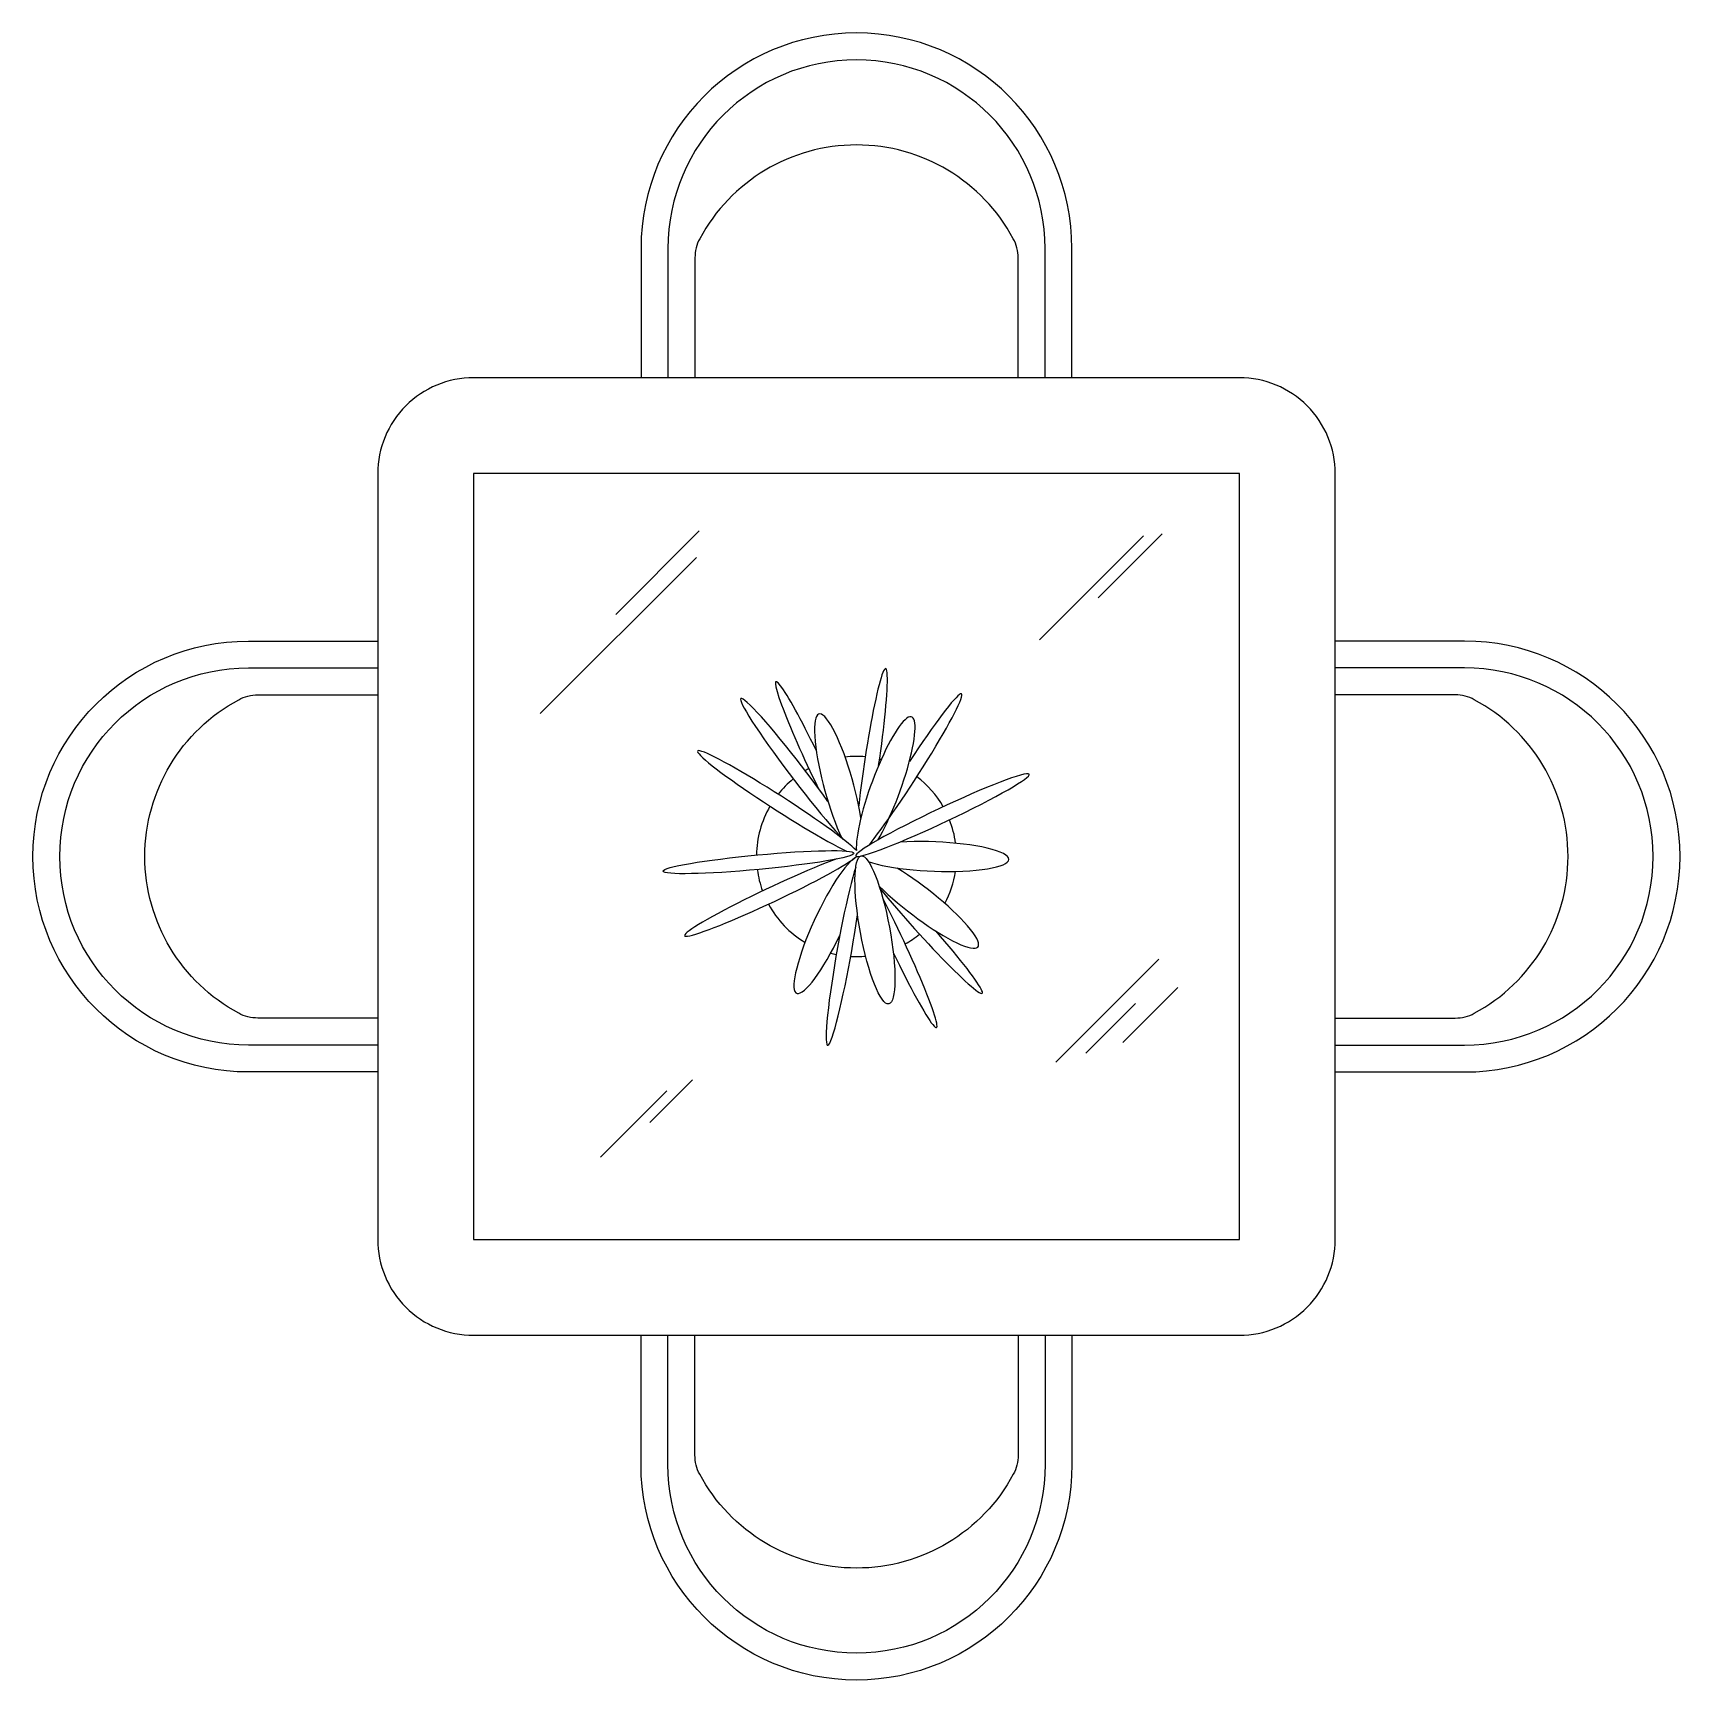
# Model space of a CAD drawing. Header units: millimetres. Extents: x -972.98 to -971.26, y 2624.76 to 2626.48.
import ezdxf

# ---------------------------------------------------------------- set-up
doc = ezdxf.new("R2010")
doc.units = ezdxf.units.MM
doc.header["$LTSCALE"] = 10
doc.layers.add('Móveis_mesas', color=2, linetype='Continuous')

msp = doc.modelspace()

# ---------------------------------------------------------------- linework, layer by layer
at = {"layer": 'Móveis_mesas', "color": 1}
for p, q in [((-972.374, 2625.8768), (-972.2867, 2625.9641)), ((-971.9313, 2625.8505), (-971.8229, 2625.959)), ((-971.8701, 2625.8942), (-971.8032, 2625.9611)), ((-972.4527, 2625.7735), (-972.2897, 2625.9365)), ((-971.9142, 2625.4094), (-971.8068, 2625.5169)), ((-971.8443, 2625.4297), (-971.7869, 2625.4872)), ((-971.8312, 2625.4705), (-971.8829, 2625.4188)), ((-972.3383, 2625.3464), (-972.2937, 2625.391)), ((-972.3898, 2625.31), (-972.3205, 2625.3793))]:
    msp.add_line(p, q, dxfattribs=at)
at = {"layer": 'Móveis_mesas'}
for points in [[(-971.8975, 2626.1241), (-971.8975, 2626.2592, 1), (-972.3475, 2626.2592), (-972.3475, 2626.1241)], [(-972.6225, 2625.3991), (-972.7576, 2625.3991, -1), (-972.7576, 2625.8491), (-972.6225, 2625.8491)], [(-971.6225, 2625.3991), (-971.4874, 2625.3991, 1), (-971.4874, 2625.8491), (-971.6225, 2625.8491)], [(-971.8975, 2625.1241), (-971.8975, 2624.989, -1), (-972.3475, 2624.989), (-972.3475, 2625.1241)]]:
    msp.add_lwpolyline(points, format="xyb", dxfattribs=at)
at = {"layer": 'Móveis_mesas', "color": 1}
for points in [[(-971.9256, 2626.1241), (-971.9256, 2626.2592, 1), (-972.3194, 2626.2592), (-972.3194, 2626.1241)], [(-971.9537, 2626.1241), (-971.9537, 2626.2494, 0.123742), (-971.9587, 2626.2693, 0.598296), (-972.2862, 2626.2693, 0.123742), (-972.2912, 2626.2494), (-972.2912, 2626.1241)], [(-972.6225, 2625.4272), (-972.7576, 2625.4272, -1), (-972.7576, 2625.821), (-972.6225, 2625.821)], [(-971.6225, 2625.4272), (-971.4874, 2625.4272, 1), (-971.4874, 2625.821), (-971.6225, 2625.821)], [(-972.6225, 2625.4554), (-972.7477, 2625.4554, -0.123742), (-972.7677, 2625.4604, -0.598296), (-972.7677, 2625.7879, -0.123742), (-972.7477, 2625.7929), (-972.6225, 2625.7929)], [(-971.6225, 2625.4554), (-971.4972, 2625.4554, 0.123742), (-971.4773, 2625.4604, 0.598296), (-971.4773, 2625.7879, 0.123742), (-971.4972, 2625.7929), (-971.6225, 2625.7929)], [(-971.9256, 2625.1241), (-971.9256, 2624.989, -1), (-972.3194, 2624.989), (-972.3194, 2625.1241)], [(-971.9537, 2625.1241), (-971.9537, 2624.9989, -0.123742), (-971.9587, 2624.9789, -0.598296), (-972.2862, 2624.9789, -0.123742), (-972.2912, 2624.9989), (-972.2912, 2625.1241)]]:
    msp.add_lwpolyline(points, format="xyb", dxfattribs=at)
at = {"layer": 'Móveis_mesas'}
msp.add_lwpolyline([(-972.5225, 2625.1241), (-971.7225, 2625.1241, 0.414214), (-971.6225, 2625.2241), (-971.6225, 2626.0241, 0.414214), (-971.7225, 2626.1241), (-972.5225, 2626.1241, 0.414214), (-972.6225, 2626.0241), (-972.6225, 2625.2241, 0.414214)], format="xyb", close=True, dxfattribs=at)
at = {"layer": 'Móveis_mesas', "color": 1}
msp.add_lwpolyline([(-972.5225, 2625.2241), (-971.7225, 2625.2241), (-971.7225, 2626.0241), (-972.5225, 2626.0241)], close=True, dxfattribs=at)
for start, end in [(84.9937, 96.5063), (75.7198, 76.6818), (118.4069, 120.8582), (129.1895, 141.5111), (29.8019, 52.9142), (149.8271, 179.1657), (7.6378, 21.4866), (187.494, 200.1359), (332.0512, 351.4496), (208.4425, 239.0967), (299.0994, 309.0518), (255.0593, 258.3838), (266.707, 275.2357)]:
    msp.add_arc((-972.1225, 2625.6241), 0.1045, start, end, dxfattribs=at)
for centre, major_axis, ratio, start_param, end_param in [((-972.1067, 2625.7215), (0.0147, 0.099), 0.075778, 4.701072, 8.33168), ((-972.1639, 2625.7161), (-0.0427, 0.0906), 0.075778, 4.888746, 8.045791), ((-972.1824, 2625.7096), (-0.0608, 0.0795), 0.075778, 4.296299, 8.809257), ((-972.067, 2625.7097), (0.0542, 0.0842), 0.075778, 3.67666, 7.739939), ((-972.1408, 2625.6972), (-0.0208, 0.0758), 0.195692, 4.215806, 8.590586), ((-972.092, 2625.6961), (0.0271, 0.0738), 0.195692, 3.947329, 9.022809), ((-972.2042, 2625.6801), (-0.0842, 0.0542), 0.075778, 3.443179, 8.910776), ((-972.0327, 2625.6673), (0.0906, 0.0427), 0.075778, 3.479471, 9.720255), ((-972.042, 2625.6241), (0.0786, -0.003), 0.195692, 3.669806, 8.323414), ((-972.2114, 2625.5841), (-0.0906, -0.0427), 0.075778, 3.82251, 9.198289), ((-972.1518, 2625.5526), (-0.0332, -0.0713), 0.195692, 3.354294, 7.791596), ((-972.1352, 2625.5255), (-0.0175, -0.0986), 0.075778, 3.632777, 8.2616), ((-972.0578, 2625.5779), (0.0622, -0.0481), 0.195692, 4.150862, 8.364474), ((-972.058, 2625.5558), (0.0668, -0.0745), 0.075778, 4.15617, 7.657719), ((-972.0816, 2625.5361), (0.0427, -0.0906), 0.075778, 4.813593, 8.329949)]:
    msp.add_ellipse(centre, major_axis=major_axis, ratio=ratio, start_param=start_param, end_param=end_param, dxfattribs=at)
for centre, major_axis, ratio in [((-972.2249, 2625.6182), (-0.0997, -0.0094), 0.075778), ((-972.1032, 2625.5474), (0.0144, -0.0773), 0.195692)]:
    msp.add_ellipse(centre, major_axis=major_axis, ratio=ratio, dxfattribs=at)

doc.saveas('drawing.dxf')
